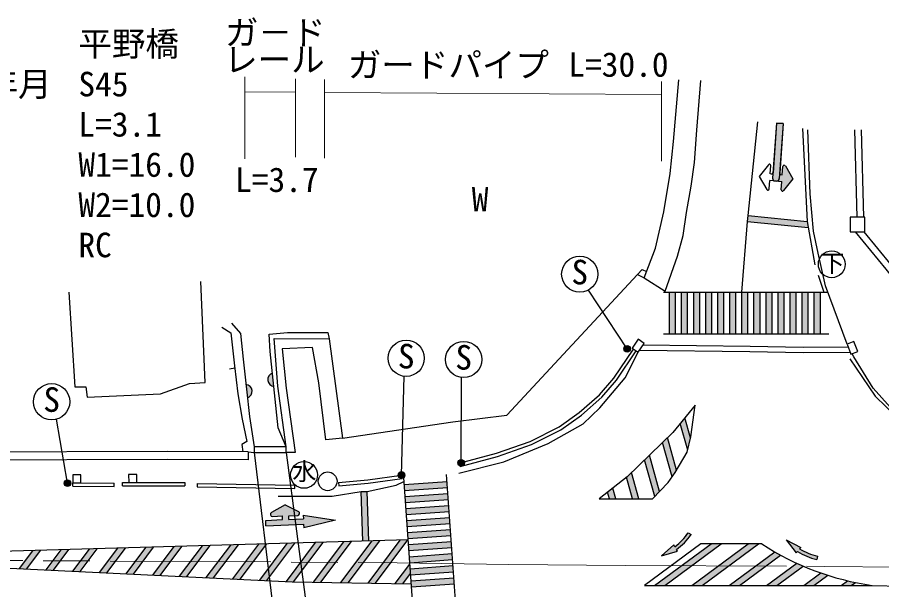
# Model space of a CAD drawing. Units: millimetres at full size, sheet at 1:1000; details may follow other scales. Extents: x 40000 to 680000, y 20000 to 380000.
# Drawn here: x 152052 to 216540, y 295338 to 338038 of the extents above; entities that cross this region are included whole.
import ezdxf
from ezdxf.enums import TextEntityAlignment as Align

# ---------------------------------------------------------------- set-up
doc = ezdxf.new("R2010")
doc.units = ezdxf.units.MM
doc.header["$LTSCALE"] = 1000
doc.linetypes.add('CHAIN', pattern=[18.5, 12, -1.5, 3.5, -1.5])
for name, color, linetype, lineweight in [('M-BGD', 7, 'Continuous', 25), ('M-BGD-EXST', 7, 'Continuous', 25), ('M-BMK', 2, 'CHAIN', 13), ('M-STR-HTXT', 7, 'Continuous', 13), ('M-STR-STR1', 1, 'Continuous', 25), ('M-STR-STRC', 7, 'Continuous', 25)]:
    doc.layers.add(name, color=color, linetype=linetype, lineweight=lineweight)
doc.styles.add('ＭＳ ゴシック', font='')
doc.styles.get('ＭＳ ゴシック').set_extended_font_data('MS Gothic')

msp = doc.modelspace()

# ---------------------------------------------------------------- hatches: boundary and pattern name
at = {"layer": 'M-BGD'}
for points in [[(171095, 311491, 0.82183), (171199, 310506)], [(169220, 309663, 0.82183), (169109, 310647)]]:
    msp.add_hatch(color=256, dxfattribs=at).paths.add_polyline_path(points)
at = {"layer": 'M-BGD-EXST'}
for points in [[(197798, 313308, 1), (197298, 313308, 1)], [(185411, 304807, 1), (184911, 304807, 1)], [(180968, 303891, 1), (180468, 303891, 1)], [(156049, 303284, 1), (155549, 303284, 1)]]:
    msp.add_hatch(color=256, dxfattribs=at).paths.add_polyline_path(points)
at = {"layer": 'M-STR-STRC'}
for points in [[(209087, 325793), (209044, 325175, 0.74206), (209223, 325107), (209903, 325987), (209351, 326953, 0.74206), (209165, 326910), (209122, 326292), (209022, 326299, -0.41421), (208929, 326406), (209186, 330103), (208687, 330138), (208403, 326041, 0.41388), (208588, 325828)], [(210978, 322810), (206576, 323245), (206531, 322797), (211060, 322350)], [(201162, 317545), (200712, 317545), (200712, 314414), (201162, 314414)], [(201612, 314414), (202062, 314414), (202062, 317545), (201612, 317545)], [(202962, 317545), (202512, 317545), (202512, 314414), (202962, 314414)], [(203862, 317545), (203412, 317545), (203412, 314414), (203862, 314414)], [(204762, 317545), (204312, 317545), (204312, 314414), (204762, 314414)], [(205662, 317545), (205212, 317545), (205212, 314414), (205662, 314414)], [(206562, 317545), (206112, 317545), (206112, 314414), (206562, 314414)], [(207462, 317545), (207012, 317545), (207012, 314414), (207462, 314414)], [(208362, 317545), (207912, 317545), (207912, 314414), (208362, 314414)], [(209262, 317545), (208812, 317545), (208812, 314414), (209262, 314414)], [(210162, 317545), (209712, 317545), (209712, 314414), (210162, 314414)], [(211062, 317545), (210612, 317545), (210612, 314414), (211062, 314414)], [(211962, 317545), (211512, 317545), (211512, 314414), (211962, 314414)], [(201860, 308171), (201511, 307747), (202068, 305745), (202281, 306659)], [(200560, 306688), (200192, 306332), (200905, 303770), (201123, 304078), (201235, 304265)], [(199211, 305383), (198843, 305027), (199606, 302284), (199967, 302666)], [(197861, 304078), (197538, 303765), (197491, 303728), (197942, 302111), (198409, 302110)], [(184114, 303416), (180916, 303189), (180948, 302740), (184146, 302967)], [(178156, 302675), (177706, 302660), (177826, 298956), (178276, 298969)], [(184178, 302518), (180980, 302291), (181012, 301842), (184210, 302069)], [(196471, 302918), (196089, 302614), (196228, 302114), (196695, 302113)], [(171838, 300839), (171849, 300564), (170585, 300512), (170602, 300114), (173411, 300231), (173422, 299957), (175798, 300530), (173383, 300903), (173394, 300629), (172316, 300584), (172304, 300858), (172974, 300886, 0.77336), (173035, 301170), (172037, 301673), (171014, 301088, 0.78564), (171095, 300808)], [(184242, 301620), (181044, 301394), (181076, 300945), (184274, 301171)], [(184305, 300723), (181107, 300496), (181139, 300047), (184337, 300274)], [(184369, 299825), (181171, 299598), (181203, 299149), (184401, 299376)], [(200122, 297868), (201041, 298677), (201115, 298545), (201179, 298595), (201242, 298646), (201305, 298699), (201367, 298753), (201427, 298808), (201487, 298863), (201546, 298920), (201604, 298978), (201660, 299037), (201716, 299097), (201771, 299158), (201824, 299219), (201877, 299282), (201928, 299346), (201978, 299410), (202028, 299476), (202076, 299542), (202111, 299592), (202316, 299450), (202310, 299441), (202263, 299374), (202215, 299309), (202165, 299244), (202115, 299179), (202063, 299116), (202010, 299054), (201956, 298992), (201901, 298932), (201845, 298872), (201788, 298814), (201729, 298757), (201670, 298700), (201610, 298645), (201549, 298590), (201487, 298537), (201424, 298485), (201360, 298434), (201296, 298384), (201230, 298335), (201297, 298213)], [(166441, 298629), (165866, 298613), (164161, 296339), (164704, 296313)], [(168549, 298690), (167974, 298673), (166152, 296244), (166695, 296218)], [(170657, 298750), (170082, 298734), (168143, 296149), (168686, 296123)], [(172765, 298811), (172190, 298794), (170134, 296053), (170677, 296027)], [(174873, 298871), (174299, 298855), (172125, 295958), (172567, 295937), (172670, 295935)], [(176981, 298932), (176407, 298915), (174149, 295906), (174704, 295896)], [(179089, 298992), (178515, 298976), (176183, 295868), (176738, 295857)], [(181198, 299052), (180623, 299036), (178217, 295829), (178771, 295818)], [(184433, 298927), (181235, 298700), (181266, 298252), (184465, 298478)], [(204564, 298753), (203805, 298753), (199593, 295653), (200352, 295653)], [(207348, 298753), (206589, 298753), (202377, 295653), (203136, 295653)], [(209421, 299062), (210508, 298498), (210411, 298382), (210481, 298340), (210552, 298299), (210624, 298260), (210697, 298222), (210770, 298185), (210843, 298150), (210918, 298116), (210992, 298083), (211068, 298051), (211144, 298021), (211220, 297992), (211297, 297965), (211375, 297939), (211453, 297914), (211531, 297890), (211610, 297868), (211689, 297847), (211749, 297833), (211690, 297590), (211680, 297592), (211601, 297612), (211522, 297633), (211443, 297656), (211365, 297680), (211288, 297705), (211210, 297732), (211133, 297760), (211057, 297789), (210981, 297820), (210906, 297852), (210832, 297885), (210757, 297920), (210684, 297956), (210611, 297993), (210539, 298032), (210468, 298071), (210397, 298112), (210327, 298154), (210257, 298198), (210169, 298091)], [(153793, 298267), (153218, 298250), (152214, 296912), (152757, 296886)], [(155901, 298327), (155326, 298311), (154206, 296817), (154749, 296791)], [(158009, 298388), (157434, 298371), (156197, 296721), (156740, 296695)], [(160117, 298448), (159542, 298432), (158188, 296626), (158731, 296600)], [(162225, 298508), (161650, 298492), (160179, 296530), (160722, 296504)], [(164333, 298569), (163758, 298552), (162170, 296435), (162713, 296409)], [(184496, 298029), (181298, 297803), (181330, 297354), (184528, 297580)], [(208567, 298160, 0.00603), (208999, 297919), (205920, 295653), (205161, 295653)], [(210205, 297316, 0.00631), (210678, 297106), (208704, 295653), (207945, 295653)], [(181387, 296555), (181338, 297240), (180250, 295790), (180805, 295779)], [(184560, 297132), (181362, 296905), (181394, 296456), (184592, 296683)], [(184624, 296234), (181426, 296007), (181457, 295558), (184655, 295785)], [(212003, 296591, 0.00671), (212525, 296416), (211488, 295653), (210729, 295653)], [(213993, 296006, 0.00727), (214575, 295876), (214272, 295653), (213513, 295653)]]:
    msp.add_hatch(color=256, dxfattribs=at).paths.add_polyline_path(points)
h = msp.add_hatch(color=256, dxfattribs=at)
edge = h.paths.add_edge_path()
edge.add_line((208324, 326347), (208224, 326354))

# ---------------------------------------------------------------- linework, layer by layer
at = {"layer": 'M-BGD'}
for p, q in [((214706, 323132), (214536, 329637)), ((215206, 323129), (215036, 329650)), ((168288, 311856), (167874, 311801)), ((169284, 305630), (169282, 305030)), ((169284, 305630), (169711, 305584)), ((185087, 304528), (185022, 304769)), ((180754, 303643), (180718, 303891)), ((156191, 303058), (156193, 303308)), ((156193, 303308), (159269, 303286)), ((159267, 303036), (159269, 303286)), ((159912, 303336), (164546, 303345)), ((159912, 303086), (159912, 303336)), ((159912, 303086), (164546, 303095)), ((164546, 303345), (164546, 303095)), ((165468, 303267), (165464, 303017)), ((165468, 303267), (172769, 303144)), ((172765, 302894), (172769, 303144)), ((176027, 303346), (176048, 303097)), ((156191, 303058), (159267, 303036)), ((165464, 303017), (172765, 302894))]:
    msp.add_line(p, q, dxfattribs=at)
for points in [[(198810, 318595), (199675, 320809), (200286, 323528), (200750, 326392), (201002, 328772), (201402, 333377)], [(198810, 318595), (200394, 317620), (201317, 320223), (201736, 321756), (201980, 323472), (202320, 325441), (202564, 327201), (202747, 329614), (203052, 333316)], [(213954, 313656), (212336, 317996), (211803, 320446), (211457, 322078), (211198, 324857), (211025, 329642)], [(226812, 306953), (220908, 314257), (216884, 319241), (214588, 322033)], [(227194, 307276), (221297, 314572), (217272, 319557), (215239, 322029)], [(198326, 318847), (198664, 319234), (199000, 319081)], [(176306, 306643), (184537, 307863), (188581, 308368), (198326, 318847), (198810, 318595)], [(155892, 317531), (156347, 310480), (157175, 310466), (157258, 309693), (162724, 309942), (164891, 310715), (166077, 310784), (165735, 318333)], [(167320, 314918), (167989, 314491), (168266, 312044), (168509, 309941), (168832, 308070), (169178, 306385), (168798, 306177), (168867, 305631)], [(168025, 315233), (168696, 314442), (168896, 312543), (169147, 310308), (169380, 308257), (169711, 305984)], [(172111, 305984), (171525, 307410), (170926, 313102), (170854, 314389), (172203, 314527), (175211, 314516), (175328, 314058)], [(172111, 305984), (171497, 310513), (171211, 314078), (175328, 314058), (176306, 306643), (175066, 306510), (174539, 310780), (174087, 313408), (171816, 313313), (172111, 310381), (172783, 305574), (172111, 305584)], [(214042, 313432), (210671, 313410), (206718, 313487), (198731, 313573)], [(185022, 304769), (187804, 305520), (190325, 306404), (192469, 307476), (193977, 308554), (195487, 309872), (196544, 311121), (198022, 313292)], [(185087, 304528), (187878, 305281), (190423, 306173), (192598, 307261), (194132, 308358), (195665, 309696), (196743, 310969), (198229, 313151)], [(214200, 313033), (210668, 313010), (206712, 313087), (198462, 313176)], [(224504, 304732), (222683, 305443), (221579, 305981), (220125, 306737), (218720, 307561), (217197, 308923), (215896, 310377), (214457, 312718), (214336, 312946)], [(169284, 305630), (163257, 305643), (148188, 305592), (137851, 305679), (128839, 305781), (117335, 305855), (107138, 305900), (94653, 305933), (67299, 306150)], [(169282, 305030), (163257, 305043), (148186, 304992), (137845, 305079), (128834, 305181), (117332, 305255), (107136, 305300), (94650, 305333), (67295, 305550)], [(176027, 303346), (178205, 303526), (180718, 303891)], [(176048, 303097), (178233, 303277), (180754, 303643)]]:
    msp.add_lwpolyline(points, dxfattribs=at)
for points in [[(214179, 322036), (215279, 322028), (215287, 323128), (214187, 323136)], [(198377, 313051), (198826, 313713), (198371, 314022), (197922, 313360)], [(214759, 313114), (214465, 313858), (213954, 313656), (214248, 312912)], [(156193, 303308), (156793, 303304), (156797, 303904), (156197, 303908)], [(160361, 303337), (160961, 303338), (160960, 303938), (160360, 303937)]]:
    msp.add_lwpolyline(points, close=True, dxfattribs=at)
msp.add_circle((175207, 303425), 700, dxfattribs=at)
for centre, start, end in [((171244, 311009), 107.18173, 264.83992), ((169067, 310144), 287.62792, 85.28611)]:
    msp.add_arc(centre, 505, start, end, dxfattribs=at)
at = {"layer": 'M-BGD-EXST'}
for p, q in [((197548, 313308), (194664, 317693)), ((180718, 303891), (180919, 311260)), ((185161, 304807), (185195, 311173)), ((155799, 303284), (154974, 308062))]:
    msp.add_line(p, q, dxfattribs=at)
for centre, radius in [((212812, 319613), 1000), ((194012, 318875), 1350), ((181068, 312602), 1350), ((185353, 312514), 1350), ((197548, 313308), 250), ((154615, 309363), 1350), ((185161, 304807), 250), ((173443, 303902), 1000), ((180718, 303891), 250), ((155799, 303284), 250)]:
    msp.add_circle(centre, radius, dxfattribs=at)
at = {"layer": 'M-BMK'}
msp.add_lwpolyline([(67249, 297982), (75433, 297949), (93868, 297842), (110005, 297753), (122927, 297742), (140473, 297576), (180389, 297353), (188714, 297225), (197435, 297156), (212253, 297082), (221871, 296984), (236238, 296836), (256248, 296818), (268841, 296634), (278328, 296639), (300904, 296567), (314604, 296381), (322624, 296398), (341220, 296228), (360745, 296147), (378640, 295972)], dxfattribs=at)
at = {"layer": 'M-STR-HTXT'}
for p, q in [((169016, 333587), (169016, 327486)), ((172804, 327596), (172804, 333440)), ((174974, 333403), (174974, 327523)), ((200104, 333256), (200104, 327318)), ((169016, 332466), (172804, 332444)), ((174974, 332431), (200104, 332284))]:
    msp.add_line(p, q, dxfattribs=at)
at = {"layer": 'M-STR-STR1'}
for p, q in [((169711, 305584), (171413, 291698)), ((172111, 305584), (173926, 291702))]:
    msp.add_line(p, q, dxfattribs=at)
msp.add_lwpolyline([(169711, 305584), (172111, 305584), (172111, 305984), (169711, 305984)], close=True, dxfattribs=at)
at = {"layer": 'M-STR-STRC'}
for p, q in [((206576, 323245), (207306, 330247)), ((208687, 330138), (208403, 326041)), ((208687, 330138), (208430, 326440)), ((209186, 330103), (208687, 330138)), ((208687, 330138), (209186, 330103)), ((209186, 330103), (208901, 326007)), ((209186, 330103), (208929, 326406)), ((208088, 327041), (207409, 326160)), ((208224, 326354), (208267, 326973)), ((208324, 326347), (208224, 326354)), ((209122, 326292), (209165, 326910)), ((209351, 326953), (209903, 325987)), ((207409, 326160), (207960, 325195)), ((208146, 325237), (208189, 325856)), ((208688, 325821), (208189, 325856)), ((208588, 325828), (209087, 325793)), ((209022, 326299), (209122, 326292)), ((209044, 325175), (209087, 325793)), ((209903, 325987), (209223, 325107)), ((206531, 322797), (206576, 323245)), ((206576, 323245), (210978, 322810)), ((206112, 317545), (206531, 322797)), ((206531, 322797), (211060, 322350)), ((211806, 318791), (212222, 317545)), ((200271, 317545), (212504, 317545)), ((200712, 314414), (200712, 317545)), ((201162, 314414), (201162, 317545)), ((201612, 314414), (201612, 317545)), ((202062, 314414), (202062, 317545)), ((202512, 314414), (202512, 317545)), ((202962, 314414), (202962, 317545)), ((203412, 314414), (203412, 317545)), ((203862, 314414), (203862, 317545)), ((204312, 314414), (204312, 317545)), ((204762, 314414), (204762, 317545)), ((205212, 314414), (205212, 317545)), ((205662, 314414), (205662, 317545)), ((206112, 314414), (206112, 317545)), ((206562, 314414), (206562, 317545)), ((207012, 314414), (207012, 317545)), ((207462, 314414), (207462, 317545)), ((207912, 314414), (207912, 317545)), ((208362, 314414), (208362, 317545)), ((208812, 314414), (208812, 317545)), ((209262, 314414), (209262, 317545)), ((209712, 314414), (209712, 317545)), ((210162, 314414), (210162, 317545)), ((210612, 314414), (210612, 317545)), ((211062, 314414), (211062, 317545)), ((211512, 314414), (211512, 317545)), ((211962, 314414), (211962, 317545)), ((200271, 314414), (212584, 314414)), ((202068, 305745), (201511, 307747)), ((202281, 306659), (201860, 308171)), ((200905, 303770), (200192, 306332)), ((201235, 304265), (200560, 306688)), ((199967, 302666), (199211, 305383)), ((199606, 302284), (198843, 305027)), ((184901, 292317), (184078, 303927)), ((198409, 302110), (197861, 304078)), ((181685, 292352), (180880, 303701)), ((180916, 303189), (184114, 303416)), ((197942, 302111), (197491, 303728)), ((177706, 302660), (178156, 302675)), ((177826, 298956), (177706, 302660)), ((178276, 298969), (178156, 302675)), ((180948, 302740), (184146, 302967)), ((180980, 302291), (184178, 302518)), ((196228, 302114), (196089, 302614)), ((196695, 302113), (196471, 302918)), ((181012, 301842), (184210, 302069)), ((172037, 301673), (171014, 301088)), ((172037, 301673), (173035, 301170)), ((181044, 301394), (184242, 301620)), ((181076, 300945), (184274, 301171)), ((170585, 300512), (171849, 300564)), ((171095, 300808), (171838, 300839)), ((171849, 300564), (171838, 300839)), ((172304, 300858), (172974, 300886)), ((172316, 300584), (172304, 300858)), ((172316, 300584), (173394, 300629)), ((173383, 300903), (173394, 300629)), ((173383, 300903), (175798, 300530)), ((175798, 300530), (173422, 299957)), ((181107, 300496), (184305, 300723)), ((170602, 300114), (170585, 300512)), ((170602, 300114), (173411, 300231)), ((173411, 300231), (173422, 299957)), ((181139, 300047), (184337, 300274)), ((181171, 299598), (184369, 299825)), ((181203, 299149), (184401, 299376)), ((202111, 299592), (202316, 299450)), ((164161, 296339), (165866, 298613)), ((164704, 296313), (166441, 298629)), ((166152, 296244), (167974, 298673)), ((166695, 296218), (168549, 298690)), ((168143, 296149), (170082, 298734)), ((168686, 296123), (170657, 298750)), ((170134, 296053), (172190, 298794)), ((170677, 296027), (172765, 298811)), ((172125, 295958), (174299, 298855)), ((172670, 295935), (174873, 298871)), ((174149, 295906), (176407, 298915)), ((174704, 295896), (176981, 298932)), ((176183, 295868), (178515, 298976)), ((176738, 295857), (179089, 298992)), ((178217, 295829), (180623, 299036)), ((178771, 295818), (181198, 299052)), ((181235, 298700), (184433, 298927)), ((199593, 295653), (203805, 298753)), ((200122, 297868), (201041, 298677)), ((200352, 295653), (204564, 298753)), ((201115, 298545), (201041, 298677)), ((202377, 295653), (206589, 298753)), ((203136, 295653), (207348, 298753)), ((209421, 299062), (210508, 298498)), ((152214, 296912), (153218, 298250)), ((152757, 296886), (153793, 298267)), ((154206, 296817), (155326, 298311)), ((154749, 296791), (155901, 298327)), ((156197, 296721), (157434, 298371)), ((156740, 296695), (158009, 298388)), ((158188, 296626), (159542, 298432)), ((158731, 296600), (160117, 298448)), ((160179, 296530), (161650, 298492)), ((160722, 296504), (162225, 298508)), ((162170, 296435), (163758, 298552)), ((162713, 296409), (164333, 298569)), ((181266, 298252), (184465, 298478)), ((181298, 297803), (184496, 298029)), ((205161, 295653), (208567, 298160)), ((210411, 298382), (210508, 298498)), ((181330, 297354), (184528, 297580)), ((205920, 295653), (208999, 297919)), ((207945, 295653), (210205, 297316)), ((211749, 297833), (211690, 297590)), ((180250, 295790), (181338, 297240)), ((181362, 296905), (184560, 297132)), ((181394, 296456), (184592, 296683)), ((208704, 295653), (210678, 297106)), ((180805, 295779), (181387, 296555)), ((181426, 296007), (184624, 296234)), ((210729, 295653), (212003, 296591)), ((211488, 295653), (212525, 296416)), ((213513, 295653), (213993, 296006)), ((181457, 295558), (184655, 295785)), ((214272, 295653), (214575, 295876)), ((215835, 295653), (228967, 295341))]:
    msp.add_line(p, q, dxfattribs=at)
for points in [[(210619, 329738), (210978, 322810), (211555, 319567)], [(184989, 304039), (188345, 304870), (191652, 306238), (194275, 307719), (195519, 308899), (197392, 311146), (198377, 313051)], [(214160, 312568), (216044, 309776), (218522, 307399), (220094, 306401), (222765, 305089), (224501, 304434)], [(178156, 302675), (180322, 303142), (180901, 303401)], [(171525, 302328), (175549, 302328), (177706, 302660)], [(181210, 299053), (141202, 297906), (141211, 297440), (172567, 295937), (181443, 295767)], [(207596, 298753), (203046, 298753), (198834, 295653), (215835, 295653)], [(209421, 299062), (210169, 298091), (210257, 298198)], [(200122, 297868), (201297, 298213), (201230, 298335)]]:
    msp.add_lwpolyline(points, dxfattribs=at)
msp.add_lwpolyline([(195462, 302115), (199441, 302108), (200602, 303340), (201123, 304078), (202033, 305595), (202298, 306732), (202629, 309107), (200949, 307064), (197538, 303765)], close=True, dxfattribs=at)
for centre, radius, start, end in [((208167, 326980), 100, 356.03114, 142.34107), ((209264, 326903), 100, 29.7212, 176.03114), ((208331, 326447), 100, 266.03114, 356.03114), ((209029, 326399), 100, 176.03114, 266.03114), ((208602, 326027), 200, 176.03114, 265.96679), ((208702, 326020), 200, 266.09549, 356.03114), ((208047, 325244), 100, 209.7212, 356.03114), ((209144, 325168), 100, 176.03114, 322.34107), ((172967, 301036), 150, 272.38537, 63.25354), ((171089, 300958), 150, 119.76671, 272.38537), ((198259, 302258), 4684, 307.55944, 325.31233), ((198465, 302116), 4684, 306.18366, 325.31233), ((218771, 315959), 20517, 236.9972, 261.77214), ((212778, 302146), 4684, 237.44139, 256.57007), ((212837, 302389), 4684, 238.81718, 256.57007)]:
    msp.add_arc(centre, radius, start, end, dxfattribs=at)

# ---------------------------------------------------------------- texts
at = {"layer": 'M-BGD', "style": 'ＭＳ ゴシック'}
msp.add_text('W', height=1833, dxfattribs=at).set_placement((185955, 323004), align=Align.BOTTOM_LEFT)
at = {"layer": 'M-BGD-EXST', "style": 'ＭＳ ゴシック'}
for p in [(193356, 317582), (180413, 311310), (184698, 311221), (153960, 308071)]:
    msp.add_text('S', height=1833, rotation=358.508, dxfattribs=at).set_placement(p, align=Align.BOTTOM_LEFT)
for s, p in [('下', (211960, 318626)), ('水', (172564, 303111))]:
    msp.add_text(s, height=1320, dxfattribs=at).set_placement(p, align=Align.BOTTOM_LEFT)
at = {"layer": 'M-STR-HTXT', "style": 'ＭＳ ゴシック'}
for s, p in [('ガ－ド', (167542, 335428)), ('平野橋', (156609, 334588)), ('レール', (167483, 333421)), ('ガードパイプ', (176714, 333020)), ('L=30.0', (193159, 333051)), ('架設年月', (144609, 331588)), ('S45', (156609, 331588)), ('L=3.1', (156609, 328588)), ('W1=16.0', (156609, 325588)), ('L=3.7', (168299, 324457)), ('W2=10.0', (156609, 322588)), ('RC', (156609, 319588))]:
    msp.add_text(s, height=1833, dxfattribs=at).set_placement(p, align=Align.BOTTOM_LEFT)

doc.saveas('drawing.dxf')
